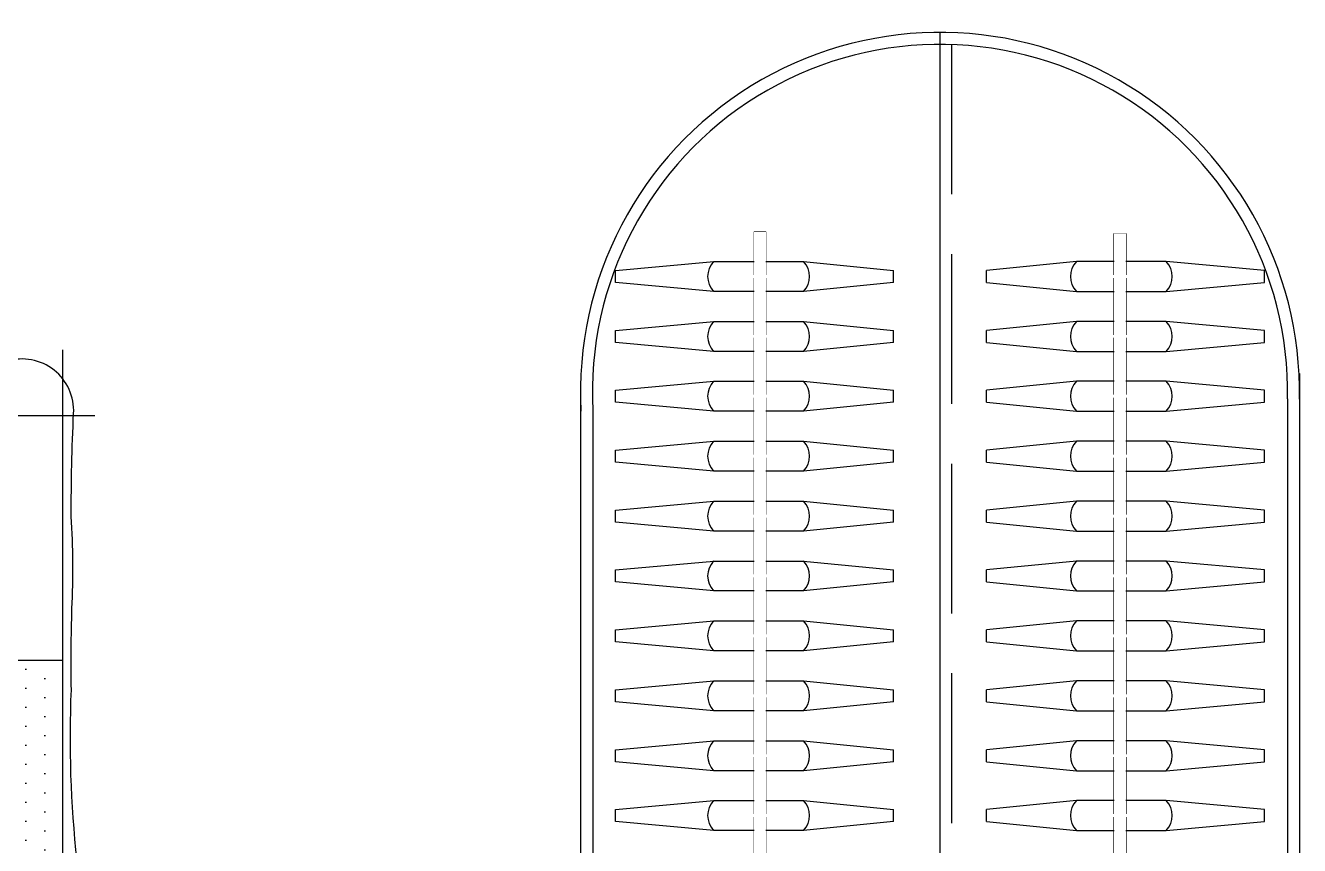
# Model space of a CAD drawing. Header units: millimetres. Extents: x -807114 to 146922, y -468455 to -61603.
# Drawn here: x -325164 to -323038, y -220711 to -219342 of the extents above; entities that cross this region are included whole.
import ezdxf

# ---------------------------------------------------------------- set-up
doc = ezdxf.new("R2010")
doc.units = ezdxf.units.MM
doc.header["$LTSCALE"] = 1000
doc.linetypes.add('DASH', pattern=[0.35, 0.25, -0.1])
doc.layers.add('FF-FURN', color=51, linetype='Continuous')
doc.layers.add('建-轴', color=1, linetype='Continuous')

# ---------------------------------------------------------------- blocks, each defined once
blk = doc.blocks.new('1800X2000床A')
at = {"linetype": 'Continuous'}
h = blk.add_hatch(dxfattribs=at)
h.set_pattern_fill('DOTS', color=57, scale=20, angle=90, style=0)
h.set_pattern_definition([(90, (-37064.08, -174013.955), (-31.75, 15.875), [0, -31.75])])
h.paths.add_polyline_path([(-900, -571.6), (-900, -171.6), (900, -171.6), (900, -571.6)])
for p, q in [((-900, 980), (-900, -1090.1)), ((900, 980), (900, -1090.1)), ((953.8, -980), (-946.7, -980))]:
    blk.add_line(p, q, dxfattribs=at)
at = {"color": 57, "linetype": 'Continuous'}
for p, q in [((900, 438.2), (585.8, 356.9)), ((900, 411.4), (-897.3, -171.6)), ((-946.7, 340.4), (-611.1, 340.4)), ((-169.7, 340.4), (140.3, 340.4)), ((656.5, 340.4), (900, 340.4)), ((-453.9, 289.6), (-946.7, 289.6)), ((402.8, 283.8), (-900, -78.9)), ((263.2, 289.6), (-292.6, 289.6)), ((900, 289.6), (424.5, 289.6)), ((900, -171.6), (-900, -171.6)), ((900, -571.6), (-900, -571.6))]:
    blk.add_line(p, q, dxfattribs=at)
at = {"linetype": 'Continuous'}
blk.add_lwpolyline([(-950, 1020), (-950, 980), (950, 980), (950, 1020), (-950, 1020), (-950, 980)], dxfattribs=at)
at = {"color": 53, "linetype": 'Continuous'}
for points in [[(914.4, -522.6, 0.011501), (915.4, -658.1, -0.027887), (914.1, -811.9, 0.011645), (918.1, -983.7, -0.522577), (807.1, -1071, -0.144021), (749, -1047.2, 0.120265), (697.5, -1028.7, 0.023323), (627.9, -1023.4, -0.068959), (565.4, -1028.2, -0.011626), (430.6, -1016.8, -0.119793), (399.6, -1010.6, 0.046791), (290.8, -1012.6, -0.023628), (190.8, -1010.5, 0.055897), (-51.3, -1012.9, -0.053528), (-91.8, -1019.8, -0.053528), (-132.3, -1012.9, 0.055897), (-374.4, -1010.5, -0.187873), (-362, -1012.6, 0.036947), (-499.8, -1010.6, 0.036442), (-634.8, -1025.7, -0.141351), (-765.6, -1028.2, 0.342539), (-828.1, -1048.6, -0.123892), (-881.4, -1090, -0.37589), (-955.7, -1056.7, -0.329446), (-938.7, -931.9, 0.211134), (-921.8, -890.9, -0.024888), (-915.1, -753.9, 0.06219), (-910.4, -626.7, 0.218233), (-943, -510.5, -0.123513), (-964.3, -410.6, -0.129887), (-943.7, -314.7, 0.095063), (-923.8, -182.3, -0.016498), (-918.2, -32.3, 0.039412), (-910.4, 173.7, -0.025508), (-910.4, 327.9, 0.038458), (-913, 451.6, -0.058958), (-919.7, 588.7, -0.00267), (-914.9, 817.2, -0.013848), (-913.2, 980, -0.011292)], [(910.6, 980, -0.018567), (914.9, 761.8, -0.00267), (919.7, 533.2, -0.058958), (913, 396.2, 0.038458), (910.4, 272.5, -0.025508), (910.4, 118.3, 0.039412), (918.2, -87.7, -0.016498), (923.8, -237.7)], [(923.8, -237.7, 0.037552), (914.4, -522.6)]]:
    blk.add_lwpolyline(points, format="xyb", dxfattribs=at)
at = {"color": 59, "linetype": 'Continuous'}
for centre, radius, start, end in [((1853.5, 686.6), 2630.3, 174.4826, 185.0365), ((427.2, -2159.9), 3098.6, 84.0575, 98.1925), ((-379.1, -2731.9), 3663.7, 84.876, 96.3909), ((-1148.5, 754.9), 1091.3, 346.1307, 9.5201), ((2200.9, 750.7), 2194.7, 175.1743, 187.1461), ((-109.7, 718.3), 864.5, 345.0144, 14.054), ((-1146.4, 492.4), 573.1, 340.1161, 22.5374), ((1117, 492.4), 573.1, 157.4626, 199.8839), ((-426.1, -501), 1200.4, 76.8202, 99.5534), ((259, 469.5), 481.3, 151.9201, 201.9524), ((396.7, -501), 1200.4, 80.4466, 103.1798), ((-288.4, 469.5), 481.3, 338.0476, 28.0799), ((-561.2, 2818.8), 2357, 279.7319, 282.3002), ((429.7, 3708.3), 3234.9, 262.6102, 264.7442), ((329.7, 3708.3), 3234.9, 274.8347, 277.4934), ((-461.2, 2818.8), 2357, 262.1069, 265.8698), ((-382.6, 2242.4), 1941.4, 262.7128, 276.541), ((353.3, 2242.4), 1941.4, 263.459, 277.2872)]:
    blk.add_arc(centre, radius, start, end, dxfattribs=at)
at = {"color": 53, "linetype": 'Continuous'}
for centre, radius, start, end in [((-407.9, -972.7), 1927.1, 79.5219, 101.0093), ((-1061.9, 702.8), 1018.5, 346.621, 13.2374), ((391.7, -1691.8), 2641.6, 82.6669, 98.5823), ((285.3, 706.9), 487.3, 329.872, 28.9386), ((443.9, 707.1), 1238, 170.1485, 190.6384), ((1936.5, 695.7), 1940.4, 173.0204, 186.6449), ((-404.9, -238.2), 948.7, 76.0297, 102.2512), ((375.5, -238.2), 948.7, 77.7488, 103.9703), ((29.9, 505.6), 661.9, 163.9263, 197.1409), ((-1667.9, 484.6), 1505.1, 353.1514, 7.5533), ((1638.5, 484.6), 1505.1, 172.4467, 186.8486), ((-59.2, 505.6), 661.9, 342.8591, 16.0737), ((393, 3966.4), 3498.4, 263.3537, 265.7442), ((293, 3966.4), 3498.4, 275.0712, 277.0989), ((-372, 3643.3), 3190, 262.7818, 265.3485), ((-472, 3643.3), 3190, 275.562, 277.4104), ((-376.1, 1254.1), 970.4, 256.4986, 282.0521), ((346.7, 1254.1), 970.4, 257.9479, 283.5014)]:
    blk.add_arc(centre, radius, start, end, dxfattribs=at)

msp = doc.modelspace()

# ---------------------------------------------------------------- linework, layer by layer
at = {"color": 8, "ltscale": 750}
for p, q in [((-323638, -221853.4), (-323638, -219353.4)), ((-323638, -221853.4), (-323638, -219353.4)), ((-323038, -219923.1), (-323038, -221853.4)), ((-324238, -219953.4), (-324238, -221853.4)), ((-323058.1, -219965.2), (-323058.1, -221853.4)), ((-324217.2, -219984.8), (-324217.2, -221853.4)), ((-323096.3, -220250.9), (-323260.3, -220235.9)), ((-323096.3, -220270.9), (-323096.3, -220250.9)), ((-323260.3, -220285.9), (-323096.3, -220270.9)), ((-323096.3, -220350.9), (-323260.3, -220335.9))]:
    msp.add_line(p, q, dxfattribs=at)
at = {"color": 8}
for p, q in [((-324179.8, -219750.9), (-324015.7, -219735.9)), ((-323865.7, -219735.9), (-323715.7, -219750.9)), ((-323410.3, -219735.9), (-323560.3, -219750.9)), ((-323096.3, -219750.9), (-323260.3, -219735.9)), ((-324179.8, -219770.9), (-324179.8, -219750.9)), ((-323715.7, -219770.9), (-323715.7, -219750.9)), ((-323560.3, -219770.9), (-323560.3, -219750.9)), ((-323096.3, -219770.9), (-323096.3, -219750.9)), ((-324015.7, -219785.9), (-324179.8, -219770.9)), ((-323715.7, -219770.9), (-323865.7, -219785.9)), ((-323560.3, -219770.9), (-323410.3, -219785.9)), ((-323260.3, -219785.9), (-323096.3, -219770.9)), ((-324179.8, -219850.9), (-324015.7, -219835.9)), ((-323865.7, -219835.9), (-323715.7, -219850.9)), ((-323410.3, -219835.9), (-323560.3, -219850.9)), ((-323096.3, -219850.9), (-323260.3, -219835.9)), ((-324179.8, -219870.9), (-324179.8, -219850.9)), ((-323715.7, -219870.9), (-323715.7, -219850.9)), ((-323560.3, -219870.9), (-323560.3, -219850.9)), ((-323096.3, -219870.9), (-323096.3, -219850.9)), ((-324015.7, -219885.9), (-324179.8, -219870.9)), ((-323715.7, -219870.9), (-323865.7, -219885.9)), ((-323560.3, -219870.9), (-323410.3, -219885.9)), ((-323260.3, -219885.9), (-323096.3, -219870.9)), ((-324179.8, -219950.9), (-324015.7, -219935.9)), ((-324179.8, -219970.9), (-324179.8, -219950.9)), ((-323865.7, -219935.9), (-323715.7, -219950.9)), ((-323715.7, -219970.9), (-323715.7, -219950.9)), ((-323410.3, -219935.9), (-323560.3, -219950.9)), ((-323560.3, -219970.9), (-323560.3, -219950.9)), ((-323096.3, -219950.9), (-323260.3, -219935.9)), ((-323096.3, -219970.9), (-323096.3, -219950.9)), ((-324015.7, -219985.9), (-324179.8, -219970.9)), ((-323715.7, -219970.9), (-323865.7, -219985.9)), ((-323560.3, -219970.9), (-323410.3, -219985.9)), ((-323260.3, -219985.9), (-323096.3, -219970.9)), ((-324179.8, -220050.9), (-324015.7, -220035.9)), ((-323865.7, -220035.9), (-323715.7, -220050.9)), ((-323410.3, -220035.9), (-323560.3, -220050.9)), ((-323096.3, -220050.9), (-323260.3, -220035.9)), ((-324179.8, -220070.9), (-324179.8, -220050.9)), ((-323715.7, -220070.9), (-323715.7, -220050.9)), ((-323560.3, -220070.9), (-323560.3, -220050.9)), ((-323096.3, -220070.9), (-323096.3, -220050.9)), ((-324015.7, -220085.9), (-324179.8, -220070.9)), ((-323715.7, -220070.9), (-323865.7, -220085.9)), ((-323560.3, -220070.9), (-323410.3, -220085.9)), ((-323260.3, -220085.9), (-323096.3, -220070.9)), ((-324179.8, -220150.9), (-324015.7, -220135.9)), ((-323865.7, -220135.9), (-323715.7, -220150.9)), ((-323410.3, -220135.9), (-323560.3, -220150.9)), ((-323096.3, -220150.9), (-323260.3, -220135.9)), ((-324179.8, -220170.9), (-324179.8, -220150.9)), ((-323715.7, -220170.9), (-323715.7, -220150.9)), ((-323560.3, -220170.9), (-323560.3, -220150.9)), ((-323096.3, -220170.9), (-323096.3, -220150.9)), ((-324015.7, -220185.9), (-324179.8, -220170.9)), ((-323715.7, -220170.9), (-323865.7, -220185.9)), ((-323560.3, -220170.9), (-323410.3, -220185.9)), ((-323260.3, -220185.9), (-323096.3, -220170.9)), ((-324179.8, -220250.9), (-324015.7, -220235.9)), ((-324179.8, -220270.9), (-324179.8, -220250.9)), ((-323865.7, -220235.9), (-323715.7, -220250.9)), ((-323715.7, -220270.9), (-323715.7, -220250.9)), ((-323410.3, -220235.9), (-323560.3, -220250.9)), ((-323560.3, -220270.9), (-323560.3, -220250.9)), ((-324015.7, -220285.9), (-324179.8, -220270.9)), ((-323715.7, -220270.9), (-323865.7, -220285.9)), ((-323560.3, -220270.9), (-323410.3, -220285.9)), ((-324179.8, -220350.9), (-324015.7, -220335.9)), ((-323865.7, -220335.9), (-323715.7, -220350.9)), ((-323410.3, -220335.9), (-323560.3, -220350.9)), ((-324179.8, -220370.9), (-324179.8, -220350.9)), ((-323715.7, -220370.9), (-323715.7, -220350.9)), ((-323560.3, -220370.9), (-323560.3, -220350.9)), ((-323096.3, -220370.9), (-323096.3, -220350.9)), ((-324015.7, -220385.9), (-324179.8, -220370.9)), ((-323715.7, -220370.9), (-323865.7, -220385.9)), ((-323560.3, -220370.9), (-323410.3, -220385.9)), ((-323260.3, -220385.9), (-323096.3, -220370.9)), ((-324179.8, -220450.9), (-324015.7, -220435.9)), ((-323865.7, -220435.9), (-323715.7, -220450.9)), ((-323410.3, -220435.9), (-323560.3, -220450.9)), ((-323096.3, -220450.9), (-323260.3, -220435.9)), ((-324179.8, -220470.9), (-324179.8, -220450.9)), ((-323715.7, -220470.9), (-323715.7, -220450.9)), ((-323560.3, -220470.9), (-323560.3, -220450.9)), ((-323096.3, -220470.9), (-323096.3, -220450.9)), ((-324015.7, -220485.9), (-324179.8, -220470.9)), ((-323715.7, -220470.9), (-323865.7, -220485.9)), ((-323560.3, -220470.9), (-323410.3, -220485.9)), ((-323260.3, -220485.9), (-323096.3, -220470.9)), ((-324179.8, -220550.9), (-324015.7, -220535.9)), ((-323865.7, -220535.9), (-323715.7, -220550.9)), ((-323410.3, -220535.9), (-323560.3, -220550.9)), ((-323096.3, -220550.9), (-323260.3, -220535.9)), ((-324179.8, -220570.9), (-324179.8, -220550.9)), ((-323715.7, -220570.9), (-323715.7, -220550.9)), ((-323560.3, -220570.9), (-323560.3, -220550.9)), ((-323096.3, -220570.9), (-323096.3, -220550.9)), ((-324015.7, -220585.9), (-324179.8, -220570.9)), ((-323715.7, -220570.9), (-323865.7, -220585.9)), ((-323560.3, -220570.9), (-323410.3, -220585.9)), ((-323260.3, -220585.9), (-323096.3, -220570.9)), ((-324179.8, -220650.9), (-324015.7, -220635.9)), ((-324179.8, -220670.9), (-324179.8, -220650.9)), ((-323865.7, -220635.9), (-323715.7, -220650.9)), ((-323715.7, -220670.9), (-323715.7, -220650.9)), ((-323410.3, -220635.9), (-323560.3, -220650.9)), ((-323560.3, -220670.9), (-323560.3, -220650.9)), ((-323096.3, -220650.9), (-323260.3, -220635.9)), ((-323096.3, -220670.9), (-323096.3, -220650.9)), ((-324015.7, -220685.9), (-324179.8, -220670.9)), ((-323715.7, -220670.9), (-323865.7, -220685.9)), ((-323560.3, -220670.9), (-323410.3, -220685.9)), ((-323260.3, -220685.9), (-323096.3, -220670.9))]:
    msp.add_line(p, q, dxfattribs=at)
at = {"color": 8, "ltscale": 750}
for points in [[(-323928.4, -221808.4), (-323928.4, -219686.2), (-323948.4, -219686.2), (-323948.4, -221808.4)], [(-323347.6, -221808.4), (-323347.6, -219688.9), (-323327.6, -219688.9), (-323327.6, -221808.4)]]:
    msp.add_lwpolyline(points, close=True, dxfattribs=at)
at = {"color": 250}
for centre, start, end in [((-323989.5, -219760.9), 136.3972, 223.6028), ((-323892, -219760.9), 316.3972, 43.6028), ((-323384.1, -219760.9), 136.3972, 223.6028), ((-323286.6, -219760.9), 316.3972, 43.6028), ((-323989.5, -219860.9), 136.3972, 223.6028), ((-323892, -219860.9), 316.3972, 43.6028), ((-323384.1, -219860.9), 136.3972, 223.6028), ((-323286.6, -219860.9), 316.3972, 43.6028), ((-323989.5, -219960.9), 136.3972, 223.6028), ((-323892, -219960.9), 316.3972, 43.6028), ((-323384.1, -219960.9), 136.3972, 223.6028), ((-323286.6, -219960.9), 316.3972, 43.6028), ((-323989.5, -220060.9), 136.3972, 223.6028), ((-323892, -220060.9), 316.3972, 43.6028), ((-323384.1, -220060.9), 136.3972, 223.6028), ((-323286.6, -220060.9), 316.3972, 43.6028), ((-323989.5, -220160.9), 136.3972, 223.6028), ((-323892, -220160.9), 316.3972, 43.6028), ((-323384.1, -220160.9), 136.3972, 223.6028), ((-323286.6, -220160.9), 316.3972, 43.6028), ((-323989.5, -220260.9), 136.3972, 223.6028), ((-323892, -220260.9), 316.3972, 43.6028), ((-323384.1, -220260.9), 136.3972, 223.6028), ((-323286.6, -220260.9), 316.3972, 43.6028), ((-323989.5, -220360.9), 136.3972, 223.6028), ((-323892, -220360.9), 316.3972, 43.6028), ((-323384.1, -220360.9), 136.3972, 223.6028), ((-323286.6, -220360.9), 316.3972, 43.6028), ((-323989.5, -220460.9), 136.3972, 223.6028), ((-323892, -220460.9), 316.3972, 43.6028), ((-323384.1, -220460.9), 136.3972, 223.6028), ((-323286.6, -220460.9), 316.3972, 43.6028), ((-323989.5, -220560.9), 136.3972, 223.6028), ((-323892, -220560.9), 316.3972, 43.6028), ((-323384.1, -220560.9), 136.3972, 223.6028), ((-323286.6, -220560.9), 316.3972, 43.6028), ((-323989.5, -220660.9), 136.3972, 223.6028), ((-323892, -220660.9), 316.3972, 43.6028), ((-323384.1, -220660.9), 136.3972, 223.6028), ((-323286.6, -220660.9), 316.3972, 43.6028)]:
    msp.add_arc(centre, 36.3, start, end, dxfattribs=at)
at = {"layer": '建-轴', "linetype": 'DASH'}
msp.add_line((-323618, -231873.4), (-323618, -217313.4), dxfattribs=at)

# ---------------------------------------------------------------- block references
at = {"layer": 'FF-FURN', "xscale": -1, "rotation": 180}
msp.add_blockref('1800X2000床A', (-326002, -220973.4), dxfattribs=at)

# ---------------------------------------------------------------- next in the draw order: wipeouts: each hides what was drawn before it
at = {"color": 8, "ltscale": 750}
for points in [[(-323928.4, -221808.4), (-323928.4, -219686.2), (-323948.4, -219686.2), (-323948.4, -221808.4)], [(-323347.6, -221808.4), (-323347.6, -219688.9), (-323327.6, -219688.9), (-323327.6, -221808.4)]]:
    msp.add_wipeout(points, dxfattribs=at)

# ---------------------------------------------------------------- next in the draw order: linework, layer by layer
at = {"color": 8}
for p, q in [((-324015.7, -219735.9), (-323948.4, -219735.9)), ((-323928.4, -219735.9), (-323865.7, -219735.9)), ((-323347.6, -219735.9), (-323410.3, -219735.9)), ((-323260.3, -219735.9), (-323327.6, -219735.9)), ((-323948.4, -219785.9), (-324015.7, -219785.9)), ((-323865.7, -219785.9), (-323928.4, -219785.9)), ((-323410.3, -219785.9), (-323347.6, -219785.9)), ((-323327.6, -219785.9), (-323260.3, -219785.9)), ((-324015.7, -219835.9), (-323948.4, -219835.9)), ((-323928.4, -219835.9), (-323865.7, -219835.9)), ((-323347.6, -219835.9), (-323410.3, -219835.9)), ((-323260.3, -219835.9), (-323327.6, -219835.9)), ((-323948.4, -219885.9), (-324015.7, -219885.9)), ((-323865.7, -219885.9), (-323928.4, -219885.9)), ((-323410.3, -219885.9), (-323347.6, -219885.9)), ((-323327.6, -219885.9), (-323260.3, -219885.9)), ((-324015.7, -219935.9), (-323948.4, -219935.9)), ((-323928.4, -219935.9), (-323865.7, -219935.9)), ((-323347.6, -219935.9), (-323410.3, -219935.9)), ((-323260.3, -219935.9), (-323327.6, -219935.9)), ((-323948.4, -219985.9), (-324015.7, -219985.9)), ((-323865.7, -219985.9), (-323928.4, -219985.9)), ((-323410.3, -219985.9), (-323347.6, -219985.9)), ((-323327.6, -219985.9), (-323260.3, -219985.9)), ((-324015.7, -220035.9), (-323948.4, -220035.9)), ((-323928.4, -220035.9), (-323865.7, -220035.9)), ((-323347.6, -220035.9), (-323410.3, -220035.9)), ((-323260.3, -220035.9), (-323327.6, -220035.9)), ((-323948.4, -220085.9), (-324015.7, -220085.9)), ((-323865.7, -220085.9), (-323928.4, -220085.9)), ((-323410.3, -220085.9), (-323347.6, -220085.9)), ((-323327.6, -220085.9), (-323260.3, -220085.9)), ((-324015.7, -220135.9), (-323948.4, -220135.9)), ((-323928.4, -220135.9), (-323865.7, -220135.9)), ((-323347.6, -220135.9), (-323410.3, -220135.9)), ((-323260.3, -220135.9), (-323327.6, -220135.9)), ((-323948.4, -220185.9), (-324015.7, -220185.9)), ((-323865.7, -220185.9), (-323928.4, -220185.9)), ((-323410.3, -220185.9), (-323347.6, -220185.9)), ((-323327.6, -220185.9), (-323260.3, -220185.9)), ((-324015.7, -220235.9), (-323948.4, -220235.9)), ((-323928.4, -220235.9), (-323865.7, -220235.9)), ((-323347.6, -220235.9), (-323410.3, -220235.9)), ((-323260.3, -220235.9), (-323327.6, -220235.9)), ((-323948.4, -220285.9), (-324015.7, -220285.9)), ((-323865.7, -220285.9), (-323928.4, -220285.9)), ((-323410.3, -220285.9), (-323347.6, -220285.9)), ((-323327.6, -220285.9), (-323260.3, -220285.9)), ((-324015.7, -220335.9), (-323948.4, -220335.9)), ((-323928.4, -220335.9), (-323865.7, -220335.9)), ((-323347.6, -220335.9), (-323410.3, -220335.9)), ((-323260.3, -220335.9), (-323327.6, -220335.9)), ((-323948.4, -220385.9), (-324015.7, -220385.9)), ((-323865.7, -220385.9), (-323928.4, -220385.9)), ((-323410.3, -220385.9), (-323347.6, -220385.9)), ((-323327.6, -220385.9), (-323260.3, -220385.9)), ((-324015.7, -220435.9), (-323948.4, -220435.9)), ((-323928.4, -220435.9), (-323865.7, -220435.9)), ((-323347.6, -220435.9), (-323410.3, -220435.9)), ((-323260.3, -220435.9), (-323327.6, -220435.9)), ((-323948.4, -220485.9), (-324015.7, -220485.9)), ((-323865.7, -220485.9), (-323928.4, -220485.9)), ((-323410.3, -220485.9), (-323347.6, -220485.9)), ((-323327.6, -220485.9), (-323260.3, -220485.9)), ((-324015.7, -220535.9), (-323948.4, -220535.9)), ((-323928.4, -220535.9), (-323865.7, -220535.9)), ((-323347.6, -220535.9), (-323410.3, -220535.9)), ((-323260.3, -220535.9), (-323327.6, -220535.9)), ((-323948.4, -220585.9), (-324015.7, -220585.9)), ((-323865.7, -220585.9), (-323928.4, -220585.9)), ((-323410.3, -220585.9), (-323347.6, -220585.9)), ((-323327.6, -220585.9), (-323260.3, -220585.9)), ((-324015.7, -220635.9), (-323948.4, -220635.9)), ((-323928.4, -220635.9), (-323865.7, -220635.9)), ((-323347.6, -220635.9), (-323410.3, -220635.9)), ((-323260.3, -220635.9), (-323327.6, -220635.9)), ((-323948.4, -220685.9), (-324015.7, -220685.9)), ((-323865.7, -220685.9), (-323928.4, -220685.9)), ((-323410.3, -220685.9), (-323347.6, -220685.9)), ((-323327.6, -220685.9), (-323260.3, -220685.9))]:
    msp.add_line(p, q, dxfattribs=at)

# ---------------------------------------------------------------- next in the draw order: wipeouts: each hides what was drawn before it
at = {"color": 8, "ltscale": 750}
for points in [[(-323928.2, -219763.3), (-323924.7, -219763.3), (-323924, -219763.1), (-323923.7, -219762.9), (-323923.4, -219762.7), (-323923.1, -219762.3), (-323922.9, -219762), (-323922.8, -219761.6), (-323922.7, -219761.3), (-323922.6, -219760.9), (-323922.6, -219760.6), (-323922.7, -219760.3), (-323922.8, -219760), (-323922.9, -219759.7), (-323923.1, -219759.4), (-323923.3, -219759.2), (-323923.5, -219759), (-323923.8, -219758.8), (-323924.2, -219758.6), (-323924.5, -219758.5), (-323924.6, -219758.4), (-323952.1, -219758.4), (-323952.3, -219758.5), (-323952.4, -219758.5), (-323952.6, -219758.6), (-323952.7, -219758.6), (-323952.9, -219758.7), (-323953, -219758.8), (-323953.2, -219759), (-323953.3, -219759.1), (-323953.5, -219759.2), (-323953.6, -219759.4), (-323953.8, -219759.6), (-323953.9, -219760), (-323954, -219760.1), (-323954, -219760.2), (-323954, -219760.4), (-323954.1, -219760.7), (-323954.1, -219761), (-323954.1, -219761.1), (-323954, -219761.3), (-323954, -219761.4), (-323954, -219761.6), (-323953.9, -219761.8), (-323953.8, -219761.9), (-323953.8, -219762.1), (-323953.7, -219762.2), (-323953.6, -219762.3), (-323953.5, -219762.4), (-323953.4, -219762.6), (-323953.3, -219762.7), (-323953.2, -219762.8), (-323953, -219762.9), (-323952.8, -219763), (-323952.7, -219763.1), (-323952.6, -219763.1), (-323952.4, -219763.2), (-323952.3, -219763.2), (-323952.1, -219763.3), (-323951.8, -219763.3)], [(-323347.8, -219763.3), (-323351.3, -219763.3), (-323352, -219763.1), (-323352.3, -219762.9), (-323352.6, -219762.7), (-323352.9, -219762.3), (-323353.1, -219762), (-323353.3, -219761.6), (-323353.4, -219761.3), (-323353.4, -219760.9), (-323353.4, -219760.6), (-323353.3, -219760.3), (-323353.2, -219760), (-323353.1, -219759.7), (-323352.9, -219759.4), (-323352.7, -219759.2), (-323352.6, -219759), (-323352.2, -219758.8), (-323351.9, -219758.6), (-323351.5, -219758.5), (-323351.4, -219758.4), (-323323.9, -219758.4), (-323323.8, -219758.5), (-323323.7, -219758.5), (-323323.4, -219758.6), (-323323.3, -219758.6), (-323323.2, -219758.7), (-323323, -219758.8), (-323322.8, -219759), (-323322.7, -219759.1), (-323322.6, -219759.2), (-323322.4, -219759.4), (-323322.3, -219759.6), (-323322.2, -219760), (-323322.1, -219760.1), (-323322, -219760.2), (-323322, -219760.4), (-323322, -219760.7), (-323321.9, -219761), (-323322, -219761.1), (-323322, -219761.3), (-323322, -219761.4), (-323322.1, -219761.6), (-323322.1, -219761.8), (-323322.2, -219761.9), (-323322.3, -219762.1), (-323322.3, -219762.2), (-323322.4, -219762.3), (-323322.5, -219762.4), (-323322.6, -219762.6), (-323322.8, -219762.7), (-323322.9, -219762.8), (-323323, -219762.9), (-323323.2, -219763), (-323323.3, -219763.1), (-323323.4, -219763.1), (-323323.6, -219763.2), (-323323.8, -219763.2), (-323324, -219763.3), (-323324.2, -219763.3)], [(-323928.2, -219863.3), (-323924.7, -219863.3), (-323924, -219863.1), (-323923.7, -219862.9), (-323923.4, -219862.7), (-323923.1, -219862.3), (-323922.9, -219862), (-323922.8, -219861.6), (-323922.7, -219861.3), (-323922.6, -219860.9), (-323922.6, -219860.6), (-323922.7, -219860.3), (-323922.8, -219860), (-323922.9, -219859.7), (-323923.1, -219859.4), (-323923.3, -219859.2), (-323923.5, -219859), (-323923.8, -219858.8), (-323924.2, -219858.6), (-323924.5, -219858.5), (-323924.6, -219858.4), (-323952.1, -219858.4), (-323952.3, -219858.5), (-323952.4, -219858.5), (-323952.6, -219858.6), (-323952.7, -219858.6), (-323952.9, -219858.7), (-323953, -219858.8), (-323953.2, -219859), (-323953.3, -219859.1), (-323953.5, -219859.2), (-323953.6, -219859.4), (-323953.8, -219859.6), (-323953.9, -219860), (-323954, -219860.1), (-323954, -219860.2), (-323954, -219860.4), (-323954.1, -219860.7), (-323954.1, -219861), (-323954.1, -219861.1), (-323954, -219861.3), (-323954, -219861.4), (-323954, -219861.6), (-323953.9, -219861.8), (-323953.8, -219861.9), (-323953.8, -219862.1), (-323953.7, -219862.2), (-323953.6, -219862.3), (-323953.5, -219862.4), (-323953.4, -219862.6), (-323953.3, -219862.7), (-323953.2, -219862.8), (-323953, -219862.9), (-323952.8, -219863), (-323952.7, -219863.1), (-323952.6, -219863.1), (-323952.4, -219863.2), (-323952.3, -219863.2), (-323952.1, -219863.3), (-323951.8, -219863.3)], [(-323347.8, -219863.3), (-323351.3, -219863.3), (-323352, -219863.1), (-323352.3, -219862.9), (-323352.6, -219862.7), (-323352.9, -219862.3), (-323353.1, -219862), (-323353.3, -219861.6), (-323353.4, -219861.3), (-323353.4, -219860.9), (-323353.4, -219860.6), (-323353.3, -219860.3), (-323353.2, -219860), (-323353.1, -219859.7), (-323352.9, -219859.4), (-323352.7, -219859.2), (-323352.6, -219859), (-323352.2, -219858.8), (-323351.9, -219858.6), (-323351.5, -219858.5), (-323351.4, -219858.4), (-323323.9, -219858.4), (-323323.8, -219858.5), (-323323.7, -219858.5), (-323323.4, -219858.6), (-323323.3, -219858.6), (-323323.2, -219858.7), (-323323, -219858.8), (-323322.8, -219859), (-323322.7, -219859.1), (-323322.6, -219859.2), (-323322.4, -219859.4), (-323322.3, -219859.6), (-323322.2, -219860), (-323322.1, -219860.1), (-323322, -219860.2), (-323322, -219860.4), (-323322, -219860.7), (-323321.9, -219861), (-323322, -219861.1), (-323322, -219861.3), (-323322, -219861.4), (-323322.1, -219861.6), (-323322.1, -219861.8), (-323322.2, -219861.9), (-323322.3, -219862.1), (-323322.3, -219862.2), (-323322.4, -219862.3), (-323322.5, -219862.4), (-323322.6, -219862.6), (-323322.8, -219862.7), (-323322.9, -219862.8), (-323323, -219862.9), (-323323.2, -219863), (-323323.3, -219863.1), (-323323.4, -219863.1), (-323323.6, -219863.2), (-323323.8, -219863.2), (-323324, -219863.3), (-323324.2, -219863.3)], [(-323928.2, -219963.3), (-323924.7, -219963.3), (-323924, -219963.1), (-323923.7, -219962.9), (-323923.4, -219962.7), (-323923.1, -219962.3), (-323922.9, -219962), (-323922.8, -219961.6), (-323922.7, -219961.3), (-323922.6, -219960.9), (-323922.6, -219960.6), (-323922.7, -219960.3), (-323922.8, -219960), (-323922.9, -219959.7), (-323923.1, -219959.4), (-323923.3, -219959.2), (-323923.5, -219959), (-323923.8, -219958.8), (-323924.2, -219958.6), (-323924.5, -219958.5), (-323924.6, -219958.4), (-323952.1, -219958.4), (-323952.3, -219958.5), (-323952.4, -219958.5), (-323952.6, -219958.6), (-323952.7, -219958.6), (-323952.9, -219958.7), (-323953, -219958.8), (-323953.2, -219959), (-323953.3, -219959.1), (-323953.5, -219959.2), (-323953.6, -219959.4), (-323953.8, -219959.6), (-323953.9, -219960), (-323954, -219960.1), (-323954, -219960.2), (-323954, -219960.4), (-323954.1, -219960.7), (-323954.1, -219961), (-323954.1, -219961.1), (-323954, -219961.3), (-323954, -219961.4), (-323954, -219961.6), (-323953.9, -219961.8), (-323953.8, -219961.9), (-323953.8, -219962.1), (-323953.7, -219962.2), (-323953.6, -219962.3), (-323953.5, -219962.4), (-323953.4, -219962.6), (-323953.3, -219962.7), (-323953.2, -219962.8), (-323953, -219962.9), (-323952.8, -219963), (-323952.7, -219963.1), (-323952.6, -219963.1), (-323952.4, -219963.2), (-323952.3, -219963.2), (-323952.1, -219963.3), (-323951.8, -219963.3)], [(-323347.8, -219963.3), (-323351.3, -219963.3), (-323352, -219963.1), (-323352.3, -219962.9), (-323352.6, -219962.7), (-323352.9, -219962.3), (-323353.1, -219962), (-323353.3, -219961.6), (-323353.4, -219961.3), (-323353.4, -219960.9), (-323353.4, -219960.6), (-323353.3, -219960.3), (-323353.2, -219960), (-323353.1, -219959.7), (-323352.9, -219959.4), (-323352.7, -219959.2), (-323352.6, -219959), (-323352.2, -219958.8), (-323351.9, -219958.6), (-323351.5, -219958.5), (-323351.4, -219958.4), (-323323.9, -219958.4), (-323323.8, -219958.5), (-323323.7, -219958.5), (-323323.4, -219958.6), (-323323.3, -219958.6), (-323323.2, -219958.7), (-323323, -219958.8), (-323322.8, -219959), (-323322.7, -219959.1), (-323322.6, -219959.2), (-323322.4, -219959.4), (-323322.3, -219959.6), (-323322.2, -219960), (-323322.1, -219960.1), (-323322, -219960.2), (-323322, -219960.4), (-323322, -219960.7), (-323321.9, -219961), (-323322, -219961.1), (-323322, -219961.3), (-323322, -219961.4), (-323322.1, -219961.6), (-323322.1, -219961.8), (-323322.2, -219961.9), (-323322.3, -219962.1), (-323322.3, -219962.2), (-323322.4, -219962.3), (-323322.5, -219962.4), (-323322.6, -219962.6), (-323322.8, -219962.7), (-323322.9, -219962.8), (-323323, -219962.9), (-323323.2, -219963), (-323323.3, -219963.1), (-323323.4, -219963.1), (-323323.6, -219963.2), (-323323.8, -219963.2), (-323324, -219963.3), (-323324.2, -219963.3)], [(-323928.2, -220063.3), (-323924.7, -220063.3), (-323924, -220063.1), (-323923.7, -220062.9), (-323923.4, -220062.7), (-323923.1, -220062.3), (-323922.9, -220062), (-323922.8, -220061.6), (-323922.7, -220061.3), (-323922.6, -220060.9), (-323922.6, -220060.6), (-323922.7, -220060.3), (-323922.8, -220060), (-323922.9, -220059.7), (-323923.1, -220059.4), (-323923.3, -220059.2), (-323923.5, -220059), (-323923.8, -220058.8), (-323924.2, -220058.6), (-323924.5, -220058.5), (-323924.6, -220058.4), (-323952.1, -220058.4), (-323952.3, -220058.5), (-323952.4, -220058.5), (-323952.6, -220058.6), (-323952.7, -220058.6), (-323952.9, -220058.7), (-323953, -220058.8), (-323953.2, -220059), (-323953.3, -220059.1), (-323953.5, -220059.2), (-323953.6, -220059.4), (-323953.8, -220059.6), (-323953.9, -220060), (-323954, -220060.1), (-323954, -220060.2), (-323954, -220060.4), (-323954.1, -220060.7), (-323954.1, -220061), (-323954.1, -220061.1), (-323954, -220061.3), (-323954, -220061.4), (-323954, -220061.6), (-323953.9, -220061.8), (-323953.8, -220061.9), (-323953.8, -220062.1), (-323953.7, -220062.2), (-323953.6, -220062.3), (-323953.5, -220062.4), (-323953.4, -220062.6), (-323953.3, -220062.7), (-323953.2, -220062.8), (-323953, -220062.9), (-323952.8, -220063), (-323952.7, -220063.1), (-323952.6, -220063.1), (-323952.4, -220063.2), (-323952.3, -220063.2), (-323952.1, -220063.3), (-323951.8, -220063.3)], [(-323347.8, -220063.3), (-323351.3, -220063.3), (-323352, -220063.1), (-323352.3, -220062.9), (-323352.6, -220062.7), (-323352.9, -220062.3), (-323353.1, -220062), (-323353.3, -220061.6), (-323353.4, -220061.3), (-323353.4, -220060.9), (-323353.4, -220060.6), (-323353.3, -220060.3), (-323353.2, -220060), (-323353.1, -220059.7), (-323352.9, -220059.4), (-323352.7, -220059.2), (-323352.6, -220059), (-323352.2, -220058.8), (-323351.9, -220058.6), (-323351.5, -220058.5), (-323351.4, -220058.4), (-323323.9, -220058.4), (-323323.8, -220058.5), (-323323.7, -220058.5), (-323323.4, -220058.6), (-323323.3, -220058.6), (-323323.2, -220058.7), (-323323, -220058.8), (-323322.8, -220059), (-323322.7, -220059.1), (-323322.6, -220059.2), (-323322.4, -220059.4), (-323322.3, -220059.6), (-323322.2, -220060), (-323322.1, -220060.1), (-323322, -220060.2), (-323322, -220060.4), (-323322, -220060.7), (-323321.9, -220061), (-323322, -220061.1), (-323322, -220061.3), (-323322, -220061.4), (-323322.1, -220061.6), (-323322.1, -220061.8), (-323322.2, -220061.9), (-323322.3, -220062.1), (-323322.3, -220062.2), (-323322.4, -220062.3), (-323322.5, -220062.4), (-323322.6, -220062.6), (-323322.8, -220062.7), (-323322.9, -220062.8), (-323323, -220062.9), (-323323.2, -220063), (-323323.3, -220063.1), (-323323.4, -220063.1), (-323323.6, -220063.2), (-323323.8, -220063.2), (-323324, -220063.3), (-323324.2, -220063.3)], [(-323928.2, -220163.3), (-323924.7, -220163.3), (-323924, -220163.1), (-323923.7, -220162.9), (-323923.4, -220162.7), (-323923.1, -220162.3), (-323922.9, -220162), (-323922.8, -220161.6), (-323922.7, -220161.3), (-323922.6, -220160.9), (-323922.6, -220160.6), (-323922.7, -220160.3), (-323922.8, -220160), (-323922.9, -220159.7), (-323923.1, -220159.4), (-323923.3, -220159.2), (-323923.5, -220159), (-323923.8, -220158.8), (-323924.2, -220158.6), (-323924.5, -220158.5), (-323924.6, -220158.4), (-323952.1, -220158.4), (-323952.3, -220158.5), (-323952.4, -220158.5), (-323952.6, -220158.6), (-323952.7, -220158.6), (-323952.9, -220158.7), (-323953, -220158.8), (-323953.2, -220159), (-323953.3, -220159.1), (-323953.5, -220159.2), (-323953.6, -220159.4), (-323953.8, -220159.6), (-323953.9, -220160), (-323954, -220160.1), (-323954, -220160.2), (-323954, -220160.4), (-323954.1, -220160.7), (-323954.1, -220161), (-323954.1, -220161.1), (-323954, -220161.3), (-323954, -220161.4), (-323954, -220161.6), (-323953.9, -220161.8), (-323953.8, -220161.9), (-323953.8, -220162.1), (-323953.7, -220162.2), (-323953.6, -220162.3), (-323953.5, -220162.4), (-323953.4, -220162.6), (-323953.3, -220162.7), (-323953.2, -220162.8), (-323953, -220162.9), (-323952.8, -220163), (-323952.7, -220163.1), (-323952.6, -220163.1), (-323952.4, -220163.2), (-323952.3, -220163.2), (-323952.1, -220163.3), (-323951.8, -220163.3)], [(-323347.8, -220163.3), (-323351.3, -220163.3), (-323352, -220163.1), (-323352.3, -220162.9), (-323352.6, -220162.7), (-323352.9, -220162.3), (-323353.1, -220162), (-323353.3, -220161.6), (-323353.4, -220161.3), (-323353.4, -220160.9), (-323353.4, -220160.6), (-323353.3, -220160.3), (-323353.2, -220160), (-323353.1, -220159.7), (-323352.9, -220159.4), (-323352.7, -220159.2), (-323352.6, -220159), (-323352.2, -220158.8), (-323351.9, -220158.6), (-323351.5, -220158.5), (-323351.4, -220158.4), (-323323.9, -220158.4), (-323323.8, -220158.5), (-323323.7, -220158.5), (-323323.4, -220158.6), (-323323.3, -220158.6), (-323323.2, -220158.7), (-323323, -220158.8), (-323322.8, -220159), (-323322.7, -220159.1), (-323322.6, -220159.2), (-323322.4, -220159.4), (-323322.3, -220159.6), (-323322.2, -220160), (-323322.1, -220160.1), (-323322, -220160.2), (-323322, -220160.4), (-323322, -220160.7), (-323321.9, -220161), (-323322, -220161.1), (-323322, -220161.3), (-323322, -220161.4), (-323322.1, -220161.6), (-323322.1, -220161.8), (-323322.2, -220161.9), (-323322.3, -220162.1), (-323322.3, -220162.2), (-323322.4, -220162.3), (-323322.5, -220162.4), (-323322.6, -220162.6), (-323322.8, -220162.7), (-323322.9, -220162.8), (-323323, -220162.9), (-323323.2, -220163), (-323323.3, -220163.1), (-323323.4, -220163.1), (-323323.6, -220163.2), (-323323.8, -220163.2), (-323324, -220163.3), (-323324.2, -220163.3)], [(-323928.2, -220263.3), (-323924.7, -220263.3), (-323924, -220263.1), (-323923.7, -220262.9), (-323923.4, -220262.7), (-323923.1, -220262.3), (-323922.9, -220262), (-323922.8, -220261.6), (-323922.7, -220261.3), (-323922.6, -220260.9), (-323922.6, -220260.6), (-323922.7, -220260.3), (-323922.8, -220260), (-323922.9, -220259.7), (-323923.1, -220259.4), (-323923.3, -220259.2), (-323923.5, -220259), (-323923.8, -220258.8), (-323924.2, -220258.6), (-323924.5, -220258.5), (-323924.6, -220258.4), (-323952.1, -220258.4), (-323952.3, -220258.5), (-323952.4, -220258.5), (-323952.6, -220258.6), (-323952.7, -220258.6), (-323952.9, -220258.7), (-323953, -220258.8), (-323953.2, -220259), (-323953.3, -220259.1), (-323953.5, -220259.2), (-323953.6, -220259.4), (-323953.8, -220259.6), (-323953.9, -220260), (-323954, -220260.1), (-323954, -220260.2), (-323954, -220260.4), (-323954.1, -220260.7), (-323954.1, -220261), (-323954.1, -220261.1), (-323954, -220261.3), (-323954, -220261.4), (-323954, -220261.6), (-323953.9, -220261.8), (-323953.8, -220261.9), (-323953.8, -220262.1), (-323953.7, -220262.2), (-323953.6, -220262.3), (-323953.5, -220262.4), (-323953.4, -220262.6), (-323953.3, -220262.7), (-323953.2, -220262.8), (-323953, -220262.9), (-323952.8, -220263), (-323952.7, -220263.1), (-323952.6, -220263.1), (-323952.4, -220263.2), (-323952.3, -220263.2), (-323952.1, -220263.3), (-323951.8, -220263.3)], [(-323347.8, -220263.3), (-323351.3, -220263.3), (-323352, -220263.1), (-323352.3, -220262.9), (-323352.6, -220262.7), (-323352.9, -220262.3), (-323353.1, -220262), (-323353.3, -220261.6), (-323353.4, -220261.3), (-323353.4, -220260.9), (-323353.4, -220260.6), (-323353.3, -220260.3), (-323353.2, -220260), (-323353.1, -220259.7), (-323352.9, -220259.4), (-323352.7, -220259.2), (-323352.6, -220259), (-323352.2, -220258.8), (-323351.9, -220258.6), (-323351.5, -220258.5), (-323351.4, -220258.4), (-323323.9, -220258.4), (-323323.8, -220258.5), (-323323.7, -220258.5), (-323323.4, -220258.6), (-323323.3, -220258.6), (-323323.2, -220258.7), (-323323, -220258.8), (-323322.8, -220259), (-323322.7, -220259.1), (-323322.6, -220259.2), (-323322.4, -220259.4), (-323322.3, -220259.6), (-323322.2, -220260), (-323322.1, -220260.1), (-323322, -220260.2), (-323322, -220260.4), (-323322, -220260.7), (-323321.9, -220261), (-323322, -220261.1), (-323322, -220261.3), (-323322, -220261.4), (-323322.1, -220261.6), (-323322.1, -220261.8), (-323322.2, -220261.9), (-323322.3, -220262.1), (-323322.3, -220262.2), (-323322.4, -220262.3), (-323322.5, -220262.4), (-323322.6, -220262.6), (-323322.8, -220262.7), (-323322.9, -220262.8), (-323323, -220262.9), (-323323.2, -220263), (-323323.3, -220263.1), (-323323.4, -220263.1), (-323323.6, -220263.2), (-323323.8, -220263.2), (-323324, -220263.3), (-323324.2, -220263.3)], [(-323928.2, -220363.3), (-323924.7, -220363.3), (-323924, -220363.1), (-323923.7, -220362.9), (-323923.4, -220362.7), (-323923.1, -220362.3), (-323922.9, -220362), (-323922.8, -220361.6), (-323922.7, -220361.3), (-323922.6, -220360.9), (-323922.6, -220360.6), (-323922.7, -220360.3), (-323922.8, -220360), (-323922.9, -220359.7), (-323923.1, -220359.4), (-323923.3, -220359.2), (-323923.5, -220359), (-323923.8, -220358.8), (-323924.2, -220358.6), (-323924.5, -220358.5), (-323924.6, -220358.4), (-323952.1, -220358.4), (-323952.3, -220358.5), (-323952.4, -220358.5), (-323952.6, -220358.6), (-323952.7, -220358.6), (-323952.9, -220358.7), (-323953, -220358.8), (-323953.2, -220359), (-323953.3, -220359.1), (-323953.5, -220359.2), (-323953.6, -220359.4), (-323953.8, -220359.6), (-323953.9, -220360), (-323954, -220360.1), (-323954, -220360.2), (-323954, -220360.4), (-323954.1, -220360.7), (-323954.1, -220361), (-323954.1, -220361.1), (-323954, -220361.3), (-323954, -220361.4), (-323954, -220361.6), (-323953.9, -220361.8), (-323953.8, -220361.9), (-323953.8, -220362.1), (-323953.7, -220362.2), (-323953.6, -220362.3), (-323953.5, -220362.4), (-323953.4, -220362.6), (-323953.3, -220362.7), (-323953.2, -220362.8), (-323953, -220362.9), (-323952.8, -220363), (-323952.7, -220363.1), (-323952.6, -220363.1), (-323952.4, -220363.2), (-323952.3, -220363.2), (-323952.1, -220363.3), (-323951.8, -220363.3)], [(-323347.8, -220363.3), (-323351.3, -220363.3), (-323352, -220363.1), (-323352.3, -220362.9), (-323352.6, -220362.7), (-323352.9, -220362.3), (-323353.1, -220362), (-323353.3, -220361.6), (-323353.4, -220361.3), (-323353.4, -220360.9), (-323353.4, -220360.6), (-323353.3, -220360.3), (-323353.2, -220360), (-323353.1, -220359.7), (-323352.9, -220359.4), (-323352.7, -220359.2), (-323352.6, -220359), (-323352.2, -220358.8), (-323351.9, -220358.6), (-323351.5, -220358.5), (-323351.4, -220358.4), (-323323.9, -220358.4), (-323323.8, -220358.5), (-323323.7, -220358.5), (-323323.4, -220358.6), (-323323.3, -220358.6), (-323323.2, -220358.7), (-323323, -220358.8), (-323322.8, -220359), (-323322.7, -220359.1), (-323322.6, -220359.2), (-323322.4, -220359.4), (-323322.3, -220359.6), (-323322.2, -220360), (-323322.1, -220360.1), (-323322, -220360.2), (-323322, -220360.4), (-323322, -220360.7), (-323321.9, -220361), (-323322, -220361.1), (-323322, -220361.3), (-323322, -220361.4), (-323322.1, -220361.6), (-323322.1, -220361.8), (-323322.2, -220361.9), (-323322.3, -220362.1), (-323322.3, -220362.2), (-323322.4, -220362.3), (-323322.5, -220362.4), (-323322.6, -220362.6), (-323322.8, -220362.7), (-323322.9, -220362.8), (-323323, -220362.9), (-323323.2, -220363), (-323323.3, -220363.1), (-323323.4, -220363.1), (-323323.6, -220363.2), (-323323.8, -220363.2), (-323324, -220363.3), (-323324.2, -220363.3)], [(-323928.2, -220463.3), (-323924.7, -220463.3), (-323924, -220463.1), (-323923.7, -220462.9), (-323923.4, -220462.7), (-323923.1, -220462.3), (-323922.9, -220462), (-323922.8, -220461.6), (-323922.7, -220461.3), (-323922.6, -220460.9), (-323922.6, -220460.6), (-323922.7, -220460.3), (-323922.8, -220460), (-323922.9, -220459.7), (-323923.1, -220459.4), (-323923.3, -220459.2), (-323923.5, -220459), (-323923.8, -220458.8), (-323924.2, -220458.6), (-323924.5, -220458.5), (-323924.6, -220458.4), (-323952.1, -220458.4), (-323952.3, -220458.5), (-323952.4, -220458.5), (-323952.6, -220458.6), (-323952.7, -220458.6), (-323952.9, -220458.7), (-323953, -220458.8), (-323953.2, -220459), (-323953.3, -220459.1), (-323953.5, -220459.2), (-323953.6, -220459.4), (-323953.8, -220459.6), (-323953.9, -220460), (-323954, -220460.1), (-323954, -220460.2), (-323954, -220460.4), (-323954.1, -220460.7), (-323954.1, -220461), (-323954.1, -220461.1), (-323954, -220461.3), (-323954, -220461.4), (-323954, -220461.6), (-323953.9, -220461.8), (-323953.8, -220461.9), (-323953.8, -220462.1), (-323953.7, -220462.2), (-323953.6, -220462.3), (-323953.5, -220462.4), (-323953.4, -220462.6), (-323953.3, -220462.7), (-323953.2, -220462.8), (-323953, -220462.9), (-323952.8, -220463), (-323952.7, -220463.1), (-323952.6, -220463.1), (-323952.4, -220463.2), (-323952.3, -220463.2), (-323952.1, -220463.3), (-323951.8, -220463.3)], [(-323347.8, -220463.3), (-323351.3, -220463.3), (-323352, -220463.1), (-323352.3, -220462.9), (-323352.6, -220462.7), (-323352.9, -220462.3), (-323353.1, -220462), (-323353.3, -220461.6), (-323353.4, -220461.3), (-323353.4, -220460.9), (-323353.4, -220460.6), (-323353.3, -220460.3), (-323353.2, -220460), (-323353.1, -220459.7), (-323352.9, -220459.4), (-323352.7, -220459.2), (-323352.6, -220459), (-323352.2, -220458.8), (-323351.9, -220458.6), (-323351.5, -220458.5), (-323351.4, -220458.4), (-323323.9, -220458.4), (-323323.8, -220458.5), (-323323.7, -220458.5), (-323323.4, -220458.6), (-323323.3, -220458.6), (-323323.2, -220458.7), (-323323, -220458.8), (-323322.8, -220459), (-323322.7, -220459.1), (-323322.6, -220459.2), (-323322.4, -220459.4), (-323322.3, -220459.6), (-323322.2, -220460), (-323322.1, -220460.1), (-323322, -220460.2), (-323322, -220460.4), (-323322, -220460.7), (-323321.9, -220461), (-323322, -220461.1), (-323322, -220461.3), (-323322, -220461.4), (-323322.1, -220461.6), (-323322.1, -220461.8), (-323322.2, -220461.9), (-323322.3, -220462.1), (-323322.3, -220462.2), (-323322.4, -220462.3), (-323322.5, -220462.4), (-323322.6, -220462.6), (-323322.8, -220462.7), (-323322.9, -220462.8), (-323323, -220462.9), (-323323.2, -220463), (-323323.3, -220463.1), (-323323.4, -220463.1), (-323323.6, -220463.2), (-323323.8, -220463.2), (-323324, -220463.3), (-323324.2, -220463.3)], [(-323928.2, -220563.3), (-323924.7, -220563.3), (-323924, -220563.1), (-323923.7, -220562.9), (-323923.4, -220562.7), (-323923.1, -220562.3), (-323922.9, -220562), (-323922.8, -220561.6), (-323922.7, -220561.3), (-323922.6, -220560.9), (-323922.6, -220560.6), (-323922.7, -220560.3), (-323922.8, -220560), (-323922.9, -220559.7), (-323923.1, -220559.4), (-323923.3, -220559.2), (-323923.5, -220559), (-323923.8, -220558.8), (-323924.2, -220558.6), (-323924.5, -220558.5), (-323924.6, -220558.4), (-323952.1, -220558.4), (-323952.3, -220558.5), (-323952.4, -220558.5), (-323952.6, -220558.6), (-323952.7, -220558.6), (-323952.9, -220558.7), (-323953, -220558.8), (-323953.2, -220559), (-323953.3, -220559.1), (-323953.5, -220559.2), (-323953.6, -220559.4), (-323953.8, -220559.6), (-323953.9, -220560), (-323954, -220560.1), (-323954, -220560.2), (-323954, -220560.4), (-323954.1, -220560.7), (-323954.1, -220561), (-323954.1, -220561.1), (-323954, -220561.3), (-323954, -220561.4), (-323954, -220561.6), (-323953.9, -220561.8), (-323953.8, -220561.9), (-323953.8, -220562.1), (-323953.7, -220562.2), (-323953.6, -220562.3), (-323953.5, -220562.4), (-323953.4, -220562.6), (-323953.3, -220562.7), (-323953.2, -220562.8), (-323953, -220562.9), (-323952.8, -220563), (-323952.7, -220563.1), (-323952.6, -220563.1), (-323952.4, -220563.2), (-323952.3, -220563.2), (-323952.1, -220563.3), (-323951.8, -220563.3)], [(-323347.8, -220563.3), (-323351.3, -220563.3), (-323352, -220563.1), (-323352.3, -220562.9), (-323352.6, -220562.7), (-323352.9, -220562.3), (-323353.1, -220562), (-323353.3, -220561.6), (-323353.4, -220561.3), (-323353.4, -220560.9), (-323353.4, -220560.6), (-323353.3, -220560.3), (-323353.2, -220560), (-323353.1, -220559.7), (-323352.9, -220559.4), (-323352.7, -220559.2), (-323352.6, -220559), (-323352.2, -220558.8), (-323351.9, -220558.6), (-323351.5, -220558.5), (-323351.4, -220558.4), (-323323.9, -220558.4), (-323323.8, -220558.5), (-323323.7, -220558.5), (-323323.4, -220558.6), (-323323.3, -220558.6), (-323323.2, -220558.7), (-323323, -220558.8), (-323322.8, -220559), (-323322.7, -220559.1), (-323322.6, -220559.2), (-323322.4, -220559.4), (-323322.3, -220559.6), (-323322.2, -220560), (-323322.1, -220560.1), (-323322, -220560.2), (-323322, -220560.4), (-323322, -220560.7), (-323321.9, -220561), (-323322, -220561.1), (-323322, -220561.3), (-323322, -220561.4), (-323322.1, -220561.6), (-323322.1, -220561.8), (-323322.2, -220561.9), (-323322.3, -220562.1), (-323322.3, -220562.2), (-323322.4, -220562.3), (-323322.5, -220562.4), (-323322.6, -220562.6), (-323322.8, -220562.7), (-323322.9, -220562.8), (-323323, -220562.9), (-323323.2, -220563), (-323323.3, -220563.1), (-323323.4, -220563.1), (-323323.6, -220563.2), (-323323.8, -220563.2), (-323324, -220563.3), (-323324.2, -220563.3)], [(-323928.2, -220663.3), (-323924.7, -220663.3), (-323924, -220663.1), (-323923.7, -220662.9), (-323923.4, -220662.7), (-323923.1, -220662.3), (-323922.9, -220662), (-323922.8, -220661.6), (-323922.7, -220661.3), (-323922.6, -220660.9), (-323922.6, -220660.6), (-323922.7, -220660.3), (-323922.8, -220660), (-323922.9, -220659.7), (-323923.1, -220659.4), (-323923.3, -220659.2), (-323923.5, -220659), (-323923.8, -220658.8), (-323924.2, -220658.6), (-323924.5, -220658.5), (-323924.6, -220658.4), (-323952.1, -220658.4), (-323952.3, -220658.5), (-323952.4, -220658.5), (-323952.6, -220658.6), (-323952.7, -220658.6), (-323952.9, -220658.7), (-323953, -220658.8), (-323953.2, -220659), (-323953.3, -220659.1), (-323953.5, -220659.2), (-323953.6, -220659.4), (-323953.8, -220659.6), (-323953.9, -220660), (-323954, -220660.1), (-323954, -220660.2), (-323954, -220660.4), (-323954.1, -220660.7), (-323954.1, -220661), (-323954.1, -220661.1), (-323954, -220661.3), (-323954, -220661.4), (-323954, -220661.6), (-323953.9, -220661.8), (-323953.8, -220661.9), (-323953.8, -220662.1), (-323953.7, -220662.2), (-323953.6, -220662.3), (-323953.5, -220662.4), (-323953.4, -220662.6), (-323953.3, -220662.7), (-323953.2, -220662.8), (-323953, -220662.9), (-323952.8, -220663), (-323952.7, -220663.1), (-323952.6, -220663.1), (-323952.4, -220663.2), (-323952.3, -220663.2), (-323952.1, -220663.3), (-323951.8, -220663.3)], [(-323347.8, -220663.3), (-323351.3, -220663.3), (-323352, -220663.1), (-323352.3, -220662.9), (-323352.6, -220662.7), (-323352.9, -220662.3), (-323353.1, -220662), (-323353.3, -220661.6), (-323353.4, -220661.3), (-323353.4, -220660.9), (-323353.4, -220660.6), (-323353.3, -220660.3), (-323353.2, -220660), (-323353.1, -220659.7), (-323352.9, -220659.4), (-323352.7, -220659.2), (-323352.6, -220659), (-323352.2, -220658.8), (-323351.9, -220658.6), (-323351.5, -220658.5), (-323351.4, -220658.4), (-323323.9, -220658.4), (-323323.8, -220658.5), (-323323.7, -220658.5), (-323323.4, -220658.6), (-323323.3, -220658.6), (-323323.2, -220658.7), (-323323, -220658.8), (-323322.8, -220659), (-323322.7, -220659.1), (-323322.6, -220659.2), (-323322.4, -220659.4), (-323322.3, -220659.6), (-323322.2, -220660), (-323322.1, -220660.1), (-323322, -220660.2), (-323322, -220660.4), (-323322, -220660.7), (-323321.9, -220661), (-323322, -220661.1), (-323322, -220661.3), (-323322, -220661.4), (-323322.1, -220661.6), (-323322.1, -220661.8), (-323322.2, -220661.9), (-323322.3, -220662.1), (-323322.3, -220662.2), (-323322.4, -220662.3), (-323322.5, -220662.4), (-323322.6, -220662.6), (-323322.8, -220662.7), (-323322.9, -220662.8), (-323323, -220662.9), (-323323.2, -220663), (-323323.3, -220663.1), (-323323.4, -220663.1), (-323323.6, -220663.2), (-323323.8, -220663.2), (-323324, -220663.3), (-323324.2, -220663.3)]]:
    msp.add_wipeout(points, dxfattribs=at)

# ---------------------------------------------------------------- next in the draw order: linework, layer by layer
for radius in [600, 580]:
    msp.add_arc((-323638, -219953.4), radius, 358.8406, 183.1006, dxfattribs=at)

doc.saveas('drawing.dxf')
